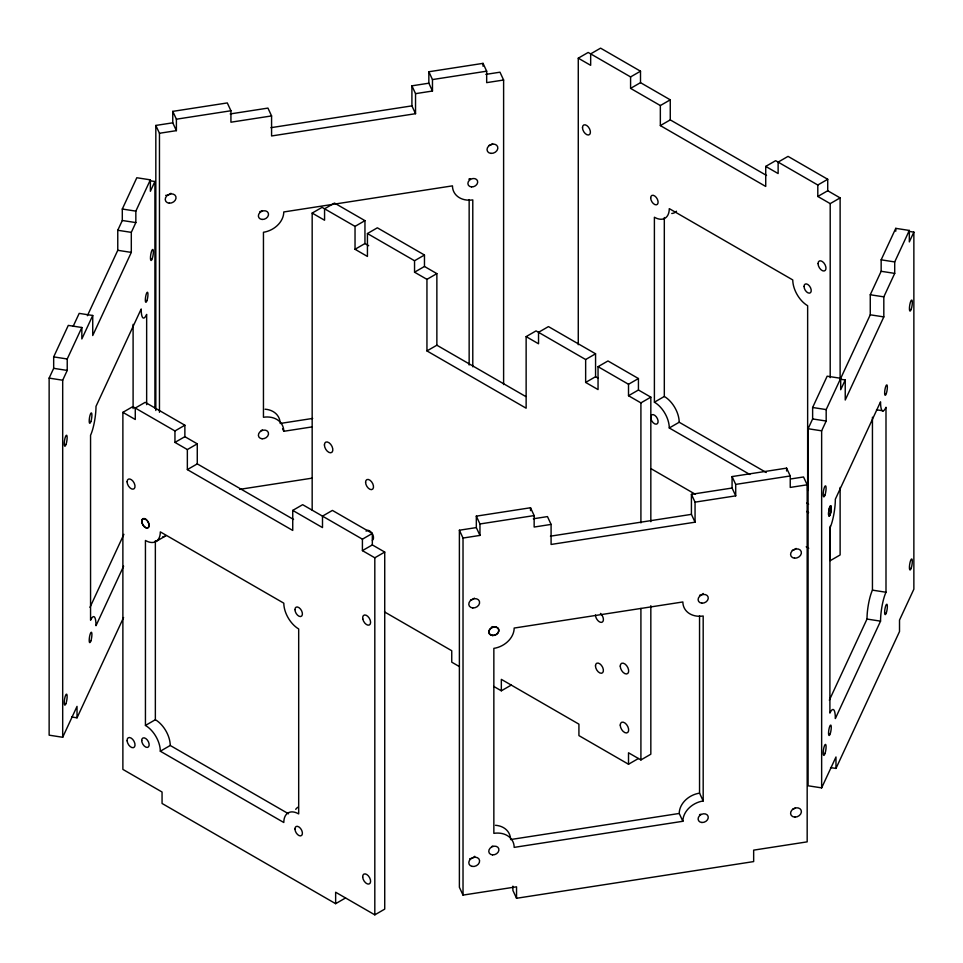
<?xml version="1.0" encoding="UTF-8"?>
<svg xmlns="http://www.w3.org/2000/svg" width="963" height="963" viewBox="0 0 963 963"><rect width="100%" height="100%" fill="white"/><g stroke="black" fill="none" stroke-linecap="round" stroke-linejoin="round"><path stroke-width="1.44" d="M426.946 350.929L426.946 279.354L436.865 273.624L436.865 345.211L426.946 350.929L526.135 408.204L526.135 336.617L536.054 330.887L585.648 359.524L595.567 353.794L595.567 376.702L585.648 382.431L585.648 359.524M71.611 716.978L77.028 717.82L77.028 706.373L62.691 737.273L49.137 735.166L49.137 378.11L53.675 368.335L53.675 356.888L68.289 325.398L81.843 327.492L81.843 338.952L92.737 315.479L79.183 313.384L73.128 326.421M87.404 315.708L117.763 250.308L117.763 230.265L122.301 220.491L122.301 209.031L136.818 177.746L150.372 179.84L150.372 191.3L154.911 181.513L149.482 180.683M62.691 737.273L62.691 380.216L67.229 370.43L67.229 358.982L81.843 327.492M92.737 315.479L92.737 335.521L131.305 252.402L131.305 232.36L135.843 222.585L135.843 211.126L150.372 179.84M89.98 607.364L123.89 534.321M123.625 566.172L95.999 625.697A21.042 4.442 -81.2 0 0 90.558 620.244L90.558 435.276A21.042 4.442 -81.2 0 0 95.999 406.362L141.2 308.967A21.042 4.442 -81.2 0 0 146.653 314.42L146.653 404.653M77.028 717.82L123.577 617.524M830.563 767.595L835.98 768.426L835.98 756.978L821.644 787.878L808.089 785.784L808.089 428.728L812.628 418.941L812.628 407.493L827.157 376.196L840.699 378.303L840.699 389.75L845.237 379.976L839.82 379.133M821.644 787.878L821.644 430.822L826.182 421.036L826.182 409.588L870.263 314.805L870.263 294.762L881.157 271.289L881.157 259.829L895.771 228.351L909.325 230.446L909.325 241.906L913.863 232.119L908.434 231.289M845.237 379.976L845.237 400.018L883.817 316.899L883.817 296.857L894.711 273.384L894.711 261.936L909.325 230.446M829.336 700.221L867.001 619.053A21.042 4.442 -81.2 0 1 872.442 590.138L872.442 417.208M880.543 621.147L835.342 718.542A21.042 4.442 -81.2 0 0 829.901 713.101L829.901 528.133A21.042 4.442 -81.2 0 0 835.342 499.219L880.543 401.824A21.042 4.442 -81.2 0 0 885.996 407.265L885.996 592.245A21.042 4.442 -81.2 0 0 880.543 621.147L867.001 619.053M835.98 768.426L899.514 631.535L899.514 620.076L913.863 589.175L913.863 232.119M578.269 344.718L578.269 58.177L588.188 52.447L630.584 76.92L640.503 71.202L640.503 82.649L630.584 88.379L630.584 76.92M312.168 510.125L312.168 213.076L322.087 207.358L355.034 226.377L364.953 220.647L364.953 243.555L368.673 245.709M355.034 226.377L355.034 249.285L367.433 256.447L367.433 233.54L377.352 227.81L424.466 255.014L424.466 266.462L414.547 272.192L414.547 260.744L424.466 255.014M355.034 249.285L364.953 243.555M345.548 897.961L335.642 903.679L162.061 803.467L162.061 792.019L122.879 769.401L122.879 412.345L132.798 406.615L174.953 430.955L184.872 425.225L184.872 436.672L197.271 443.835L197.271 463.877L293.546 519.466M660.341 105.557L670.26 99.827L670.26 119.881L660.341 125.599L660.341 105.557L630.584 88.379M174.953 430.955L174.953 442.402L184.872 436.672M174.953 442.402L187.352 449.565L197.271 443.835M187.352 449.565L187.352 469.607L197.271 463.877M660.341 125.599L765.729 186.449L765.729 166.406L775.648 160.677L817.804 185.016L827.723 179.287L827.723 190.746L817.804 196.464L817.804 185.016M155.958 541.519L165.877 535.789A21.042 12.146 60 0 1 162.795 536.74M187.352 469.607L292.74 530.444L292.74 510.402L302.659 504.684L362.413 539.184L372.332 533.454L372.332 544.914L384.731 552.064L384.731 909.12L374.812 914.85L335.642 892.232L335.642 903.679M817.804 196.464L830.202 203.626L840.121 197.897L840.121 379.434M585.648 382.431L598.047 389.582L598.047 366.674L607.966 360.956L638.433 378.543L638.433 390.003L628.514 395.733L628.514 384.273L638.433 378.543M362.413 539.184L362.413 550.631L372.332 544.914M628.514 395.733L640.913 402.883L650.832 397.153L650.832 521.681M362.413 550.631L374.812 557.794L384.731 552.064M749.864 474.494L669.273 427.969A21.042 12.146 60 0 0 654.395 402.197L664.314 396.467L664.314 217.518M145.437 725.44L145.437 540.472A21.042 12.146 60 0 0 160.315 531.877L283.808 603.175A21.042 12.146 60 0 0 298.686 628.947L298.686 813.916A21.042 12.146 60 0 0 283.808 822.51L160.315 751.212A21.042 12.146 60 0 0 145.437 725.44L155.356 719.722L155.356 540.761M669.273 427.969L679.192 422.239L766.283 472.52M160.315 751.212L170.234 745.482L288.527 813.783M493.706 686.402L501.338 690.808L511.257 685.078M501.338 690.808L501.338 679.36L578.919 724.152L578.919 735.6L628.514 764.237L638.433 758.507M628.514 764.237L628.514 752.777L640.913 759.939L650.832 754.21L650.832 605.691M172.762 122.819L155.825 125.443L159.461 133.267L176.398 130.643L172.762 122.819L172.762 111.371L227.292 102.933L230.927 110.757L230.927 122.205L271.578 115.921L271.578 135.964L415.535 113.694L415.535 93.652L411.911 85.827L428.848 83.203L432.471 91.028L415.535 93.652M428.848 83.203L428.848 71.756L483.041 63.365L486.676 71.19L486.676 82.637L503.613 80.025L503.613 384.574M172.762 111.371L176.398 119.195L230.927 110.757M428.848 71.756L432.471 79.568L486.676 71.19M230.193 113.935L267.943 108.097L271.578 115.921M485.87 74.38L499.978 72.201L503.613 80.025M270.916 127.682L411.911 105.87L415.535 113.694M280.137 423.467L312.698 418.424M472.785 366.819L472.785 199.895A21.042 16.6 -24.9 0 1 452.466 185.859L283.772 211.956A21.042 16.6 -24.9 0 1 263.453 232.276L263.453 417.256A21.042 16.6 -24.9 0 1 283.772 431.292L311.892 426.934M239.655 489.36L312.265 478.13M476.324 527.592L459.387 530.216L463.022 538.04L479.959 535.416L476.324 527.592L476.324 516.144L530.529 507.754L534.152 515.578L534.152 527.038L551.089 524.414L551.089 544.456L695.057 522.187L695.057 502.144L691.422 494.32L732.073 488.036L735.708 495.849L695.057 502.144M732.073 488.036L732.073 476.577L786.602 468.138L790.238 475.963L790.238 487.422L807.175 484.798L807.175 841.855L753.656 850.136L753.656 861.584L516.541 898.274L512.906 890.45L512.906 886.153M476.324 516.144L479.959 523.968L534.152 515.578M732.073 476.577L735.708 484.401L790.238 475.963M533.346 518.78L547.466 516.589L551.089 524.414M790.84 478.936L803.539 476.974L807.175 484.798M550.427 536.174L691.422 514.362L695.057 522.187M510.534 839.555L679.228 813.458A21.042 16.6 -24.9 0 1 699.547 793.139L699.547 615.682M682.863 821.283L514.17 847.38A21.042 16.6 -24.9 0 0 493.85 833.344L493.85 648.376A21.042 16.6 -24.9 0 0 514.17 628.057L682.863 601.959A21.042 16.6 -24.9 0 0 703.183 615.995L703.183 800.963A21.042 16.6 -24.9 0 0 682.863 821.283L679.228 813.458M459.387 530.216L459.387 887.272L463.022 895.096L516.541 886.815L516.541 898.274M881.157 259.829L894.711 261.936M881.157 271.289L894.711 273.384M870.263 294.762L883.817 296.857M870.263 314.805L883.817 316.899M122.301 209.031L135.843 211.126M122.301 220.491L135.843 222.585M117.763 230.265L131.305 232.36M117.763 250.308L131.305 252.402M876.499 409.781L883.276 410.828M812.628 407.493L826.182 409.588M812.628 418.941L826.182 421.036M808.089 428.728L821.644 430.822M53.675 356.888L67.229 358.982M53.675 368.335L67.229 370.43M49.137 378.11L62.691 380.216M872.442 590.138L885.996 592.245M640.503 71.202L600.587 48.15L590.668 53.88L590.668 65.328L578.269 58.177M827.723 179.287L788.047 156.379L778.128 162.109L778.128 173.557L765.729 166.406M640.503 82.649L670.26 99.827M827.723 190.746L840.121 197.897M670.26 119.881L766.548 175.459M364.953 220.647L334.486 203.061L324.567 208.79L324.567 220.238L312.168 213.076M595.567 353.794L548.453 326.589L538.534 332.319L538.534 343.779L526.135 336.617M367.433 233.54L414.547 260.744M424.466 266.462L436.865 273.624M598.047 366.674L628.514 384.273M638.433 390.003L650.832 397.153M414.547 272.192L426.946 279.354M595.567 376.702L598.047 378.134M806.187 546.815L808.715 548.272M651.12 468.74L695.166 494.175M436.865 345.211L525.75 396.527M184.872 425.225L145.196 402.317L135.277 408.047L135.277 419.495L122.879 412.345M372.332 533.454L332.416 510.414L322.497 516.132L322.497 527.592L292.74 510.402M384.502 611.902L451.743 650.723L451.743 662.171L459.375 666.577M699.547 793.139L703.183 800.963M282.568 428.679L283.772 431.292M895.771 228.351L895.771 231.216M840.121 487.447L840.121 554.953L830.202 560.683L830.202 526.171M830.202 203.626L830.202 377.652M807.644 490.673L807.644 305.704A21.042 12.146 60 0 1 792.766 279.932L669.273 208.634A21.042 12.146 60 0 1 654.395 217.229L654.395 402.197M786.602 468.138L786.602 471.003M735.708 484.401L735.708 495.849M691.422 494.32L691.422 514.362M640.913 402.883L640.913 522.909M640.913 608.411L640.913 759.939M530.529 507.754L530.529 510.619M483.041 63.365L483.041 66.23M479.959 523.968L479.959 535.416M469.15 199.594L469.15 365.013M463.022 538.04L463.022 895.096M432.471 79.568L432.471 91.028M411.911 85.827L411.911 105.87M374.812 557.794L374.812 914.85M176.398 119.195L176.398 130.643M159.461 133.267L159.461 412.308M155.825 125.443L155.825 410.491M154.911 181.513L154.911 408.047M133.099 324.35L133.099 408.565M366.109 531.155A5.609 3.238 60 0 1 371.959 533.189A5.609 3.238 60 0 1 372.356 540.291M600.467 613.419A5.609 3.238 60 0 1 603.344 620.304A5.609 3.238 60 0 1 599.094 621.616A5.609 3.238 60 0 1 595.471 614.96M155.356 719.722A21.042 12.146 60 0 1 170.234 745.482M295.725 809.341A21.042 12.146 60 0 1 298.085 807.15M470.474 178.841A5.26 4.153 -24.9 0 1 469.15 179.19M262.357 210.608A5.26 4.153 -24.9 0 1 259.817 211.571M262.357 429.931A5.26 4.153 -24.9 0 1 261.129 430.557M492.635 143.583A5.609 4.43 -24.9 0 1 488.807 145.509M170.908 193.286A5.609 4.43 -24.9 0 1 165.696 195.357M265.078 409.203A21.042 16.6 -24.9 0 1 280.064 421.987M470.426 178.709A5.08 4.008 -24.9 0 1 469.15 179.046M492.671 626.588A5.08 4.008 -24.9 0 1 491.479 627.19M703.146 593.473A5.26 4.153 -24.9 0 1 702.087 594.315M700.871 594.929A5.26 4.153 -24.9 0 1 699.547 595.278M700.871 814.265A5.26 4.153 -24.9 0 1 699.547 814.614M492.755 846.032A5.26 4.153 -24.9 0 1 491.527 846.646M795.414 807.945A5.609 4.43 -24.9 0 1 792.754 809.125M474.771 856.288A5.609 4.43 -24.9 0 1 469.703 858.707M796.124 548.429A5.609 4.43 -24.9 0 1 792.26 550.306M474.398 598.131A5.609 4.43 -24.9 0 1 470.57 600.069M495.476 825.291A21.042 16.6 -24.9 0 1 510.462 838.075M808.595 512.557A5.26 3.033 60 0 1 806.681 511.449M806.681 503.155A5.26 3.033 60 0 1 808.595 504.263M676.495 211.21A21.042 12.146 60 0 1 671.753 213.497M664.314 396.467A21.042 12.146 60 0 1 679.192 422.239M324.411 444.918A5.959 3.443 60 0 0 330.73 452.791A5.959 3.443 60 0 0 330.73 444.352A5.959 3.443 60 0 0 324.411 444.918M620.244 725.091A5.959 3.443 60 0 0 626.564 732.963A5.959 3.443 60 0 0 626.564 724.537A5.959 3.443 60 0 0 620.244 725.091M620.244 666.107A5.959 3.443 60 0 0 626.564 673.98A5.959 3.443 60 0 0 626.564 665.541A5.959 3.443 60 0 0 620.244 666.107M365.579 482.234A5.609 3.238 60 0 0 371.525 489.637A5.609 3.238 60 0 0 371.525 481.705A5.609 3.238 60 0 0 365.579 482.234M595.471 665.866A5.609 3.238 60 0 0 601.418 673.269A5.609 3.238 60 0 0 601.418 665.337A5.609 3.238 60 0 0 595.471 665.866M141.717 521.139A5.26 3.033 60 0 0 147.303 528.085A5.26 3.033 60 0 0 147.303 520.646A5.26 3.033 60 0 0 141.717 521.139M294.967 609.615A5.26 3.033 60 0 0 300.552 616.561A5.26 3.033 60 0 0 300.552 609.122A5.26 3.033 60 0 0 294.967 609.615M141.717 740.475A5.26 3.033 60 0 0 147.303 747.42A5.26 3.033 60 0 0 147.303 739.981A5.26 3.033 60 0 0 141.717 740.475M294.967 828.95A5.26 3.033 60 0 0 300.552 835.896A5.26 3.033 60 0 0 300.552 828.457A5.26 3.033 60 0 0 294.967 828.95M127.092 481.777A5.609 3.238 60 0 0 133.038 489.18A5.609 3.238 60 0 0 133.038 481.247A5.609 3.238 60 0 0 127.092 481.777M362.786 618.944A5.609 3.238 60 0 0 369.383 624.963A5.609 3.238 60 0 0 367.734 616.308A5.609 3.238 60 0 0 362.786 618.944M362.678 877.04A5.609 3.238 60 0 0 368.865 884.058A5.609 3.238 60 0 0 368.36 875.861A5.609 3.238 60 0 0 362.678 877.04M127.116 740.812A5.609 3.238 60 0 0 133.388 747.673A5.609 3.238 60 0 0 132.689 739.379A5.609 3.238 60 0 0 127.116 740.812M141.85 521.224A5.08 2.937 60 0 0 147.243 527.929A5.08 2.937 60 0 0 147.243 520.742A5.08 2.937 60 0 0 141.85 521.224M471.521 186.918A5.08 4.008 -24.9 0 0 477.528 180.912A5.08 4.008 -24.9 0 0 469.318 180.322A5.08 4.008 -24.9 0 0 471.521 186.918M262.129 219.456A5.26 4.153 -24.9 0 0 268.352 213.232A5.26 4.153 -24.9 0 0 259.854 212.618A5.26 4.153 -24.9 0 0 262.129 219.456M262.129 438.779A5.26 4.153 -24.9 0 0 268.352 432.556A5.26 4.153 -24.9 0 0 259.854 431.954A5.26 4.153 -24.9 0 0 262.129 438.779M169.332 203.181A5.609 4.43 -24.9 0 0 175.844 196.464A5.609 4.43 -24.9 0 0 166.731 195.958A5.609 4.43 -24.9 0 0 169.332 203.181M491.034 153.394A5.609 4.43 -24.9 0 0 497.666 146.761A5.609 4.43 -24.9 0 0 488.602 146.111A5.609 4.43 -24.9 0 0 491.034 153.394M830.25 514.338A5.26 1.107 -81.2 0 0 830.864 505.84A5.26 1.107 -81.2 0 0 828.589 512.665A5.26 1.107 -81.2 0 0 830.25 514.338M886.345 393.482A5.26 1.107 -81.2 0 0 886.959 384.971A5.26 1.107 -81.2 0 0 884.684 391.809A5.26 1.107 -81.2 0 0 886.345 393.482M830.25 733.674A5.26 1.107 -81.2 0 0 830.864 725.163A5.26 1.107 -81.2 0 0 828.589 732A5.26 1.107 -81.2 0 0 830.25 733.674M886.345 612.805A5.26 1.107 -81.2 0 0 886.959 604.307A5.26 1.107 -81.2 0 0 884.684 611.144A5.26 1.107 -81.2 0 0 886.345 612.805M825.014 494.982A5.609 1.192 -81.2 0 0 825.664 485.918A5.609 1.192 -81.2 0 0 823.233 493.2A5.609 1.192 -81.2 0 0 825.014 494.982M911.215 309.279A5.609 1.192 -81.2 0 0 911.913 300.143A5.609 1.192 -81.2 0 0 909.469 307.317A5.609 1.192 -81.2 0 0 911.215 309.279M911.335 567.797A5.609 1.192 -81.2 0 0 911.817 558.985A5.609 1.192 -81.2 0 0 909.433 566.701A5.609 1.192 -81.2 0 0 911.335 567.797M825.159 753.09A5.609 1.192 -81.2 0 0 825.556 744.399A5.609 1.192 -81.2 0 0 823.209 752.284A5.609 1.192 -81.2 0 0 825.159 753.09M830.238 514.218A5.08 1.071 -81.2 0 0 830.828 506.008A5.08 1.071 -81.2 0 0 828.637 512.617A5.08 1.071 -81.2 0 0 830.238 514.218M146.99 300.516A5.08 1.071 -81.2 0 0 147.58 292.307A5.08 1.071 -81.2 0 0 145.377 298.903A5.08 1.071 -81.2 0 0 146.99 300.516M90.907 421.481A5.26 1.107 -81.2 0 0 91.521 412.983A5.26 1.107 -81.2 0 0 89.246 419.82A5.26 1.107 -81.2 0 0 90.907 421.481M90.907 640.816A5.26 1.107 -81.2 0 0 91.521 632.318A5.26 1.107 -81.2 0 0 89.246 639.155A5.26 1.107 -81.2 0 0 90.907 640.816M65.953 703.58A5.609 1.192 -81.2 0 0 66.784 694.311A5.609 1.192 -81.2 0 0 64.316 701.124A5.609 1.192 -81.2 0 0 65.953 703.58M66.086 444.292A5.609 1.192 -81.2 0 0 66.7 435.288A5.609 1.192 -81.2 0 0 64.28 442.691A5.609 1.192 -81.2 0 0 66.086 444.292M152.286 258.59A5.609 1.192 -81.2 0 0 152.936 249.513A5.609 1.192 -81.2 0 0 150.505 256.808A5.609 1.192 -81.2 0 0 152.286 258.59M492.526 635.544A5.26 4.153 -24.9 0 0 498.75 629.321A5.26 4.153 -24.9 0 0 490.251 628.719A5.26 4.153 -24.9 0 0 492.526 635.544M701.871 603.163A5.26 4.153 -24.9 0 0 708.094 596.94A5.26 4.153 -24.9 0 0 699.583 596.326A5.26 4.153 -24.9 0 0 701.871 603.163M492.526 854.879A5.26 4.153 -24.9 0 0 498.75 848.656A5.26 4.153 -24.9 0 0 490.251 848.042A5.26 4.153 -24.9 0 0 492.526 854.879M701.871 822.498A5.26 4.153 -24.9 0 0 708.094 816.275A5.26 4.153 -24.9 0 0 699.583 815.661A5.26 4.153 -24.9 0 0 701.871 822.498M472.797 607.954A5.609 4.43 -24.9 0 0 479.43 601.321A5.609 4.43 -24.9 0 0 470.365 600.659A5.609 4.43 -24.9 0 0 472.797 607.954M794.499 558.167A5.609 4.43 -24.9 0 0 801.252 551.618A5.609 4.43 -24.9 0 0 792.236 550.812A5.609 4.43 -24.9 0 0 794.499 558.167M794.981 817.106A5.609 4.43 -24.9 0 0 801.108 810.148A5.609 4.43 -24.9 0 0 791.887 810.088A5.609 4.43 -24.9 0 0 794.981 817.106M471.978 866.387A5.609 4.43 -24.9 0 0 479.586 860.573A5.609 4.43 -24.9 0 0 471.027 858.647A5.609 4.43 -24.9 0 0 471.978 866.387M492.575 635.399A5.08 4.008 -24.9 0 0 498.581 629.393A5.08 4.008 -24.9 0 0 490.372 628.803A5.08 4.008 -24.9 0 0 492.575 635.399M804.045 286.444A5.08 2.937 60 0 0 809.438 293.149A5.08 2.937 60 0 0 809.438 285.963A5.08 2.937 60 0 0 804.045 286.444M650.675 197.897A5.26 3.033 60 0 0 656.248 204.842A5.26 3.033 60 0 0 656.248 197.403A5.26 3.033 60 0 0 650.675 197.897M650.675 417.232A5.26 3.033 60 0 0 656.248 424.177A5.26 3.033 60 0 0 656.248 416.738A5.26 3.033 60 0 0 650.675 417.232M582.483 127.694A5.609 3.238 60 0 0 588.501 135.001A5.609 3.238 60 0 0 588.369 126.996A5.609 3.238 60 0 0 582.483 127.694M818.056 263.609A5.609 3.238 60 0 0 824.003 271.012A5.609 3.238 60 0 0 824.003 263.08A5.609 3.238 60 0 0 818.056 263.609"/></g></svg>
